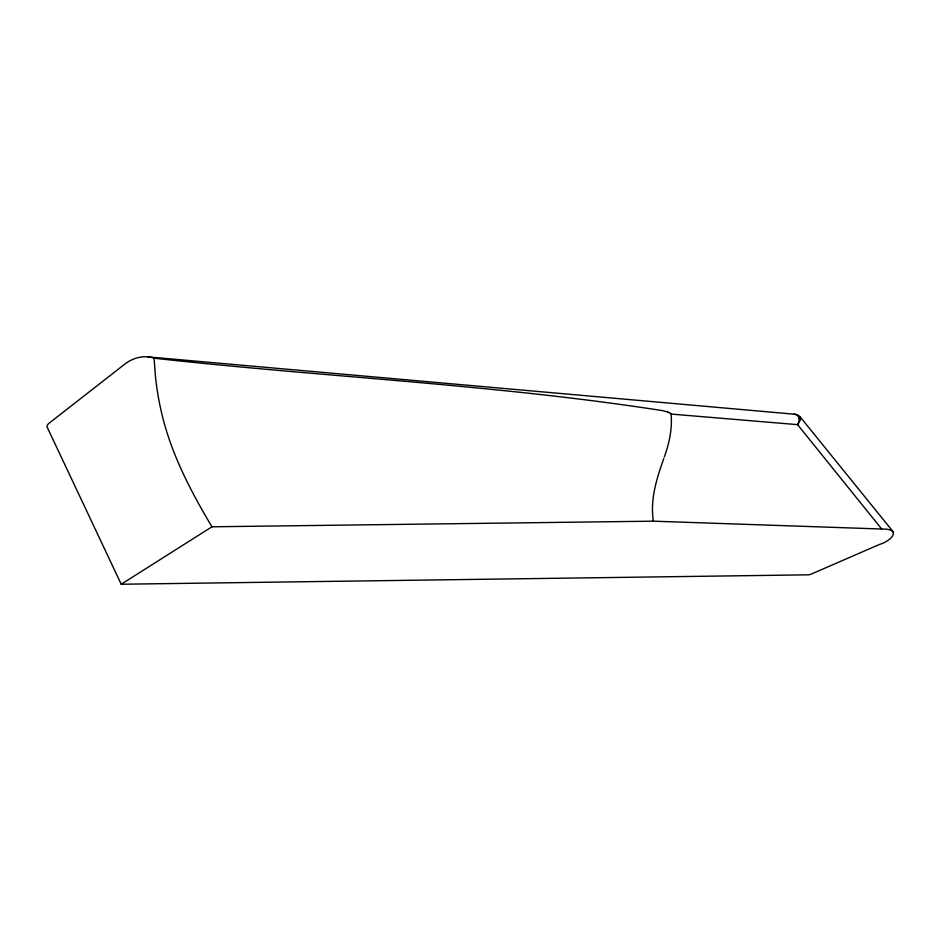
<?xml version="1.0" encoding="UTF-8"?>
<svg xmlns="http://www.w3.org/2000/svg" width="941" height="941" viewBox="0 0 941 941"><rect width="100%" height="100%" fill="white"/><g stroke="black" fill="none" stroke-linecap="round" stroke-linejoin="round"><path stroke-width="1.41" d="M664.299 456.997C669.286 443.282 672.415 428.72 671.086 414.064L797.58 424.65L881.693 529.03C901.549 528.477 892.715 540.463 879.317 544.51L810.93 574.233A13.362 7.716 0 0 1 808.495 574.822L121.213 584.243L47.062 426.943A11.01 6.352 0 0 1 47.238 425.403L48.367 423.768L124.683 364.214C131.152 359.133 139.444 356.121 147.713 356.862L793.745 414.158C799.532 413.946 800.262 420.874 797.58 424.65L800.309 420.074L800.179 416.934L893.397 532.041M663.77 458.549C657.7 475.828 651.807 493.743 652.525 512.292A224.017 129.34 0 0 0 653.36 521.173L881.693 529.03M121.213 584.243L211.972 526.795L653.372 521.173M147.725 356.851A18.185 10.504 0 0 1 154.065 358.192C323.198 377 493.966 384.399 662.229 410.582A58.542 33.794 0 0 1 664.746 411.182L665.675 411.417A35.099 20.267 0 0 1 666.369 411.617L667.887 412.087M669.227 412.593L669.286 412.617A15.009 8.669 0 0 0 667.887 412.087M797.568 415.052L798.568 415.557A8.716 5.034 0 0 1 800.144 416.887M211.972 526.795C191.188 492.061 172.097 455.609 162.37 416.087A838.913 484.344 0 0 1 155.418 376.012L154.077 358.18M793.745 414.158A8.587 4.952 0 0 1 797.58 415.052M669.204 412.699A4.364 2.517 0 0 1 670.862 413.546M671.098 413.781A4.364 2.517 0 0 1 671.286 414.016"/></g></svg>
